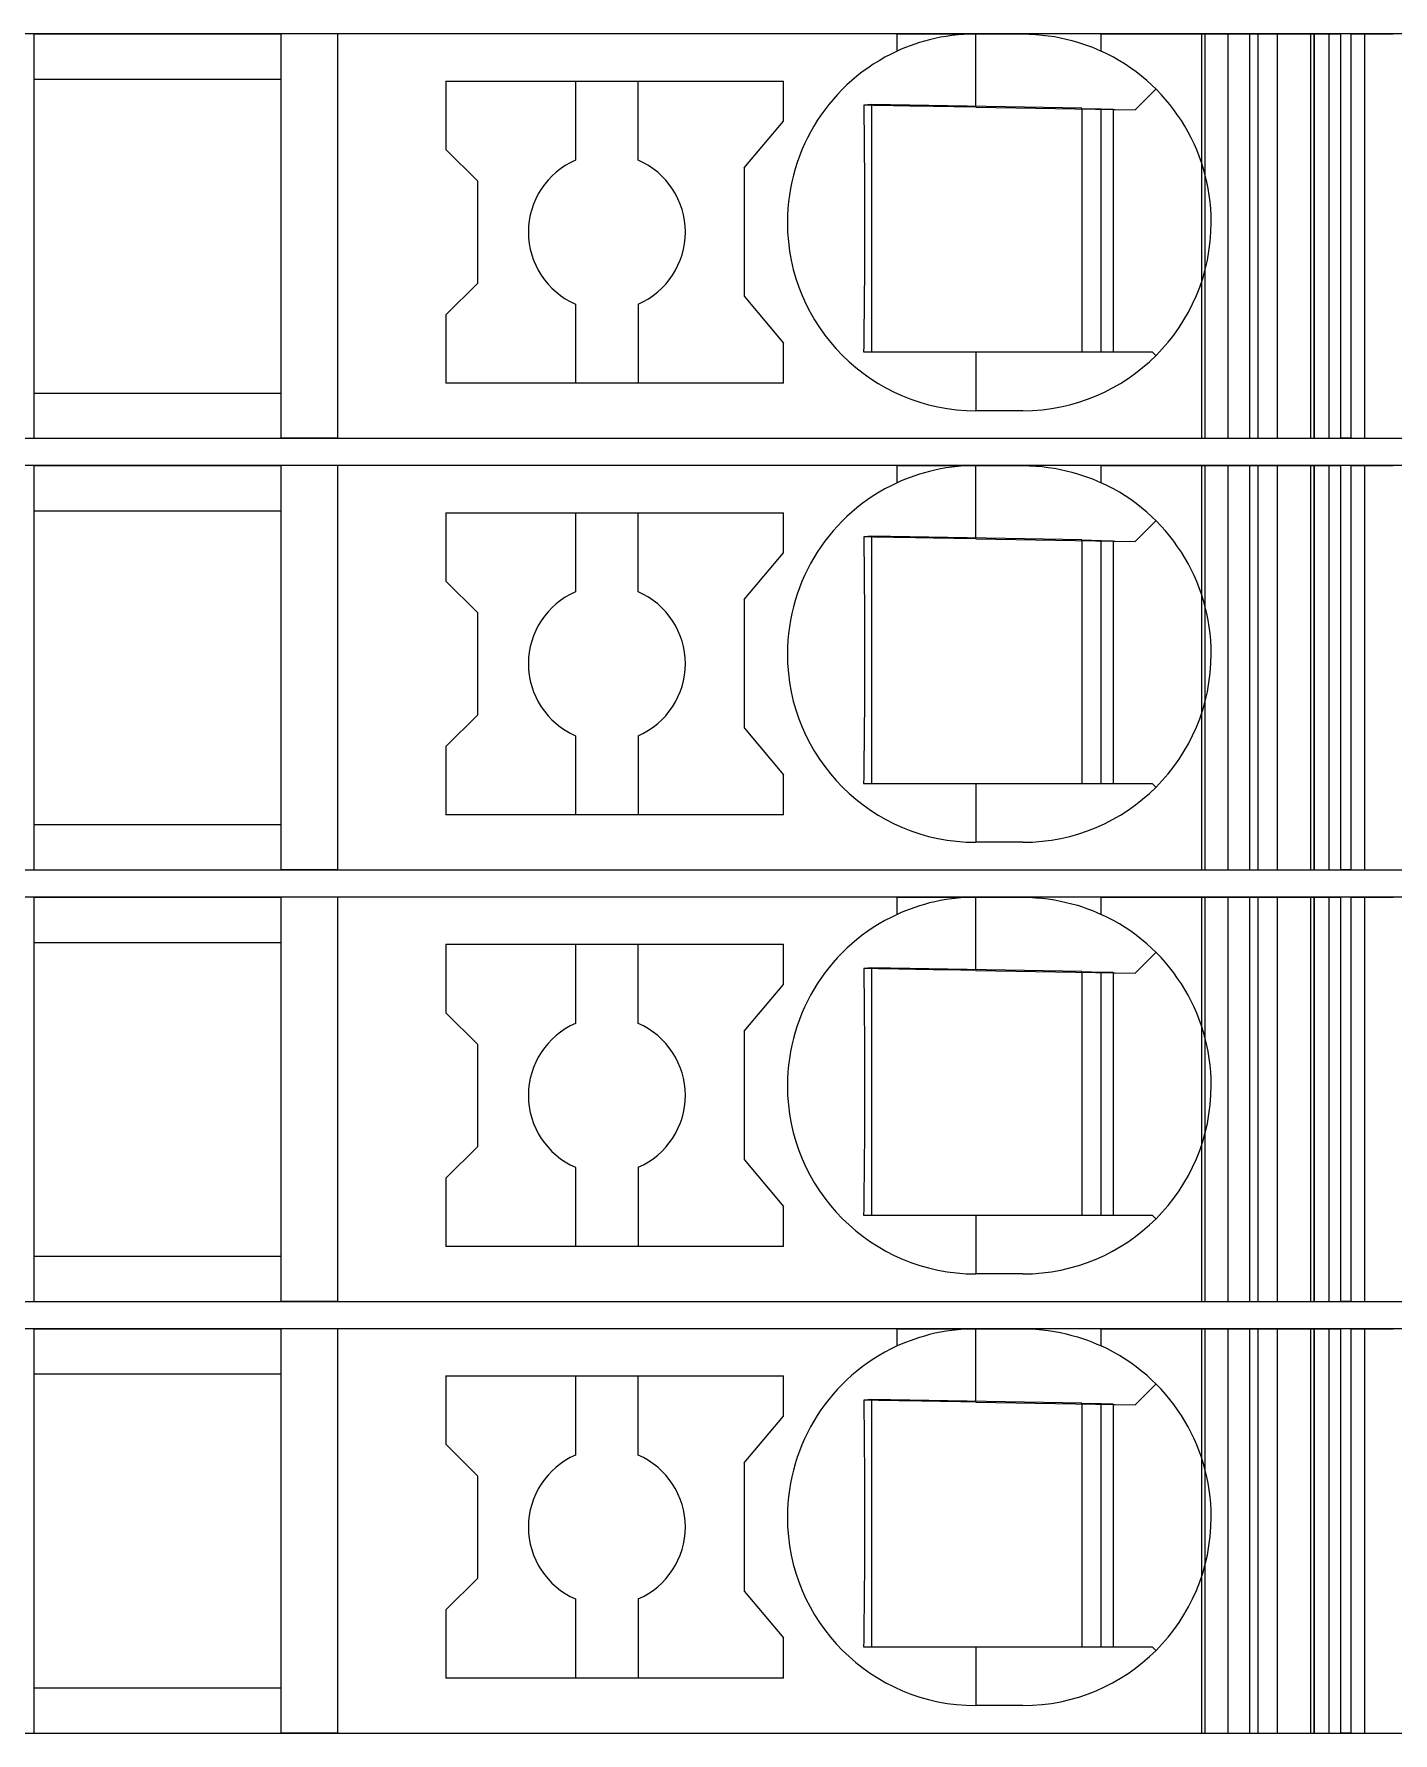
# Model space of a CAD drawing. Header units: millimetres. Extents: x 0 to 1680, y 0 to 1188.
# Drawn here: x 937.05 to 954.37, y 540.35 to 562 of the extents above; entities that cross this region are included whole.
import ezdxf
from ezdxf.enums import TextEntityAlignment as Align

# ---------------------------------------------------------------- set-up
doc = ezdxf.new("R2010")
doc.units = ezdxf.units.MM
for name, color, linetype, lineweight in [('EPLAN309', 5, 'Continuous', 5), ('EPLAN493', 5, 'Continuous', 5), ('MAIN-1', 7, 'Continuous', 5), ('MAIN-2', 7, 'Continuous', 5)]:
    doc.layers.add(name, color=color, linetype=linetype, lineweight=lineweight)
doc.styles.add('Tahoma', font='')
doc.styles.get('Tahoma').set_extended_font_data('Tahoma')

# ---------------------------------------------------------------- blocks, each defined once
blk = doc.blocks.new('EPLSYM_LibrarySPECIAL_Symbol12_Variant0_Placement8_11')
at = {"layer": 'EPLAN309', "lineweight": 13, "ltscale": 16}
blk.add_lwpolyline([(0, -5.15), (68.15, -5.15), (68.15, 0), (0, 0)], close=True, dxfattribs=at)
at = {"layer": 'EPLAN493', "color": 5, "style": 'Tahoma'}
blk.add_attdef('17_20450', text='', height=2.3478, dxfattribs=at).set_placement((0, -21.83478), align=Align.MIDDLE_RIGHT)
blk = doc.blocks.new('EPLSYM_LibrarySPECIAL_Symbol12_Variant0_Placement8_12')
at = {"layer": 'EPLAN309', "lineweight": 13, "ltscale": 16}
blk.add_lwpolyline([(0, -5.15), (68.15, -5.15), (68.15, 0), (0, 0)], close=True, dxfattribs=at)
at = {"layer": 'EPLAN493', "color": 5, "style": 'Tahoma'}
blk.add_attdef('17_20450', text='', height=2.3478, dxfattribs=at).set_placement((0, -21.83478), align=Align.MIDDLE_RIGHT)
blk = doc.blocks.new('EPLSYM_LibrarySPECIAL_Symbol12_Variant0_Placement8_13')
at = {"layer": 'EPLAN309', "lineweight": 13, "ltscale": 16}
blk.add_lwpolyline([(0, -5.15), (68.15, -5.15), (68.15, 0), (0, 0)], close=True, dxfattribs=at)
at = {"layer": 'EPLAN493', "color": 5, "style": 'Tahoma'}
blk.add_attdef('17_20450', text='', height=2.3478, dxfattribs=at).set_placement((0, -21.83478), align=Align.MIDDLE_RIGHT)
blk = doc.blocks.new('EPLSYM_LibrarySPECIAL_Symbol12_Variant0_Placement8_14')
at = {"layer": 'EPLAN309', "lineweight": 13, "ltscale": 16}
blk.add_lwpolyline([(0, -5.15), (68.15, -5.15), (68.15, 0), (0, 0)], close=True, dxfattribs=at)
at = {"layer": 'EPLAN493', "color": 5, "style": 'Tahoma'}
blk.add_attdef('17_20450', text='', height=2.3478, dxfattribs=at).set_placement((0, -21.83478), align=Align.MIDDLE_RIGHT)

msp = doc.modelspace()

# ---------------------------------------------------------------- linework, layer by layer
at = {"layer": 'MAIN-1'}
for p, q in [((937.05, 562), (940.2, 562)), ((937.05, 562), (937.05, 556.85)), ((940.919, 562), (940.2, 562)), ((940.2, 556.85), (940.2, 562)), ((948.05, 562), (940.919, 562)), ((940.919, 562), (940.919, 556.85)), ((948.05, 562), (949.05, 562)), ((948.05, 561.782), (948.05, 562)), ((948.156, 561.827), (948.102, 561.805)), ((948.213, 561.849), (948.156, 561.827)), ((948.272, 561.87), (948.213, 561.849)), ((948.333, 561.89), (948.272, 561.87)), ((948.397, 561.909), (948.333, 561.89)), ((948.463, 561.927), (948.397, 561.909)), ((948.531, 561.943), (948.463, 561.927)), ((948.601, 561.958), (948.531, 561.943)), ((948.673, 561.97), (948.601, 561.958)), ((948.746, 561.981), (948.673, 561.97)), ((948.821, 561.989), (948.746, 561.981)), ((948.897, 561.995), (948.821, 561.989)), ((948.973, 561.999), (948.897, 561.995)), ((949.05, 562), (948.973, 561.999)), ((949.05, 561.068), (949.05, 562)), ((949.05, 562), (949.65, 562)), ((949.65, 562), (949.732, 561.999)), ((950.65, 562), (949.65, 562)), ((949.732, 561.999), (949.814, 561.994)), ((949.814, 561.994), (949.896, 561.987)), ((949.896, 561.987), (949.975, 561.978)), ((949.975, 561.978), (950.053, 561.966)), ((950.053, 561.966), (950.13, 561.952)), ((950.13, 561.952), (950.204, 561.935)), ((950.204, 561.935), (950.275, 561.917)), ((950.275, 561.917), (950.345, 561.897)), ((950.345, 561.897), (950.411, 561.876)), ((950.411, 561.876), (950.475, 561.854)), ((950.475, 561.854), (950.536, 561.831)), ((950.536, 561.831), (950.594, 561.806)), ((950.65, 562), (953.704, 562)), ((950.65, 561.782), (950.65, 562)), ((953.832, 562), (953.704, 562)), ((953.704, 556.85), (953.704, 562)), ((953.832, 562), (954.367, 562)), ((953.832, 556.85), (953.832, 562)), ((948.102, 561.805), (948.05, 561.782)), ((950.594, 561.806), (950.65, 561.782)), ((937.05, 561.425), (940.2, 561.425)), ((942.3, 561.4), (942.3, 560.529)), ((942.3, 561.4), (946.6, 561.4)), ((943.95, 561.4), (943.95, 560.392)), ((944.75, 560.392), (944.75, 561.4)), ((946.6, 560.889), (946.6, 561.4)), ((951.083, 561.033), (951.347, 561.297)), ((947.624, 561.092), (947.625, 561.022)), ((947.685, 561.091), (947.624, 561.092)), ((947.625, 561.022), (947.625, 560.95)), ((947.746, 561.09), (947.685, 561.091)), ((947.721, 561.091), (947.721, 557.95)), ((947.809, 561.089), (947.746, 561.09)), ((947.873, 561.088), (947.809, 561.089)), ((947.937, 561.087), (947.873, 561.088)), ((948.003, 561.086), (947.937, 561.087)), ((948.071, 561.085), (948.003, 561.086)), ((948.14, 561.084), (948.071, 561.085)), ((948.21, 561.082), (948.14, 561.084)), ((948.283, 561.081), (948.21, 561.082)), ((948.358, 561.08), (948.283, 561.081)), ((948.435, 561.079), (948.358, 561.08)), ((948.514, 561.077), (948.435, 561.079)), ((948.597, 561.076), (948.514, 561.077)), ((948.682, 561.075), (948.597, 561.076)), ((948.771, 561.073), (948.682, 561.075)), ((948.862, 561.071), (948.771, 561.073)), ((948.955, 561.07), (948.862, 561.071)), ((949.05, 561.068), (948.955, 561.07)), ((949.05, 561.068), (951.083, 561.033)), ((950.4, 561.045), (950.4, 557.95)), ((950.65, 557.95), (950.65, 561.04)), ((950.8, 561.038), (950.8, 557.95)), ((946.1, 560.293), (946.6, 560.889)), ((947.625, 560.95), (947.626, 560.877)), ((947.626, 560.877), (947.627, 560.803)), ((947.627, 560.803), (947.628, 560.727)), ((942.7, 560.129), (942.3, 560.529)), ((947.628, 560.727), (947.628, 560.649)), ((947.628, 560.649), (947.629, 560.57)), ((947.629, 560.57), (947.63, 560.488)), ((947.63, 560.488), (947.63, 560.404)), ((947.63, 560.404), (947.631, 560.317)), ((947.631, 560.317), (947.631, 560.226)), ((942.7, 560.129), (942.7, 558.821)), ((946.1, 560.293), (946.1, 558.657)), ((947.631, 560.226), (947.632, 560.132)), ((947.632, 560.132), (947.633, 560.034)), ((947.633, 560.034), (947.633, 559.931)), ((947.633, 559.931), (947.633, 559.824)), ((947.633, 559.824), (947.633, 559.713)), ((947.633, 559.713), (947.634, 559.6)), ((947.634, 559.6), (947.633, 559.479)), ((947.633, 559.479), (947.633, 559.361)), ((947.633, 559.247), (947.632, 559.138)), ((947.633, 559.361), (947.633, 559.247)), ((947.632, 559.034), (947.631, 558.934)), ((947.632, 559.138), (947.632, 559.034)), ((942.7, 558.821), (942.3, 558.421)), ((947.631, 558.839), (947.63, 558.748)), ((947.631, 558.934), (947.631, 558.839)), ((946.1, 558.657), (946.6, 558.061)), ((947.629, 558.659), (947.628, 558.573)), ((947.628, 558.573), (947.628, 558.49)), ((947.63, 558.748), (947.629, 558.659)), ((942.3, 558.421), (942.3, 557.55)), ((943.95, 558.558), (943.95, 557.55)), ((944.75, 558.558), (944.75, 557.55)), ((947.627, 558.408), (947.626, 558.329)), ((947.628, 558.49), (947.627, 558.408)), ((947.625, 558.25), (947.624, 558.174)), ((947.624, 558.174), (947.624, 558.098)), ((947.626, 558.329), (947.625, 558.25)), ((946.6, 557.55), (946.6, 558.061)), ((947.623, 558.024), (947.622, 557.95)), ((947.622, 557.95), (947.683, 557.95)), ((947.624, 558.098), (947.623, 558.024)), ((947.683, 557.95), (947.746, 557.95)), ((947.746, 557.95), (947.809, 557.95)), ((947.809, 557.95), (947.873, 557.95)), ((947.873, 557.95), (947.939, 557.95)), ((947.939, 557.95), (948.005, 557.95)), ((948.005, 557.95), (948.074, 557.95)), ((948.074, 557.95), (948.144, 557.95)), ((948.144, 557.95), (948.215, 557.95)), ((948.215, 557.95), (948.289, 557.95)), ((948.289, 557.95), (948.364, 557.95)), ((948.364, 557.95), (948.442, 557.95)), ((948.442, 557.95), (948.522, 557.95)), ((948.522, 557.95), (948.605, 557.95)), ((948.605, 557.95), (948.69, 557.95)), ((948.69, 557.95), (948.778, 557.95)), ((948.778, 557.95), (948.867, 557.95)), ((948.867, 557.95), (948.958, 557.95)), ((948.958, 557.95), (949.05, 557.95)), ((949.05, 557.95), (951.3, 557.95)), ((949.05, 557.95), (949.05, 557.2)), ((951.347, 557.903), (951.3, 557.95)), ((946.6, 557.55), (942.3, 557.55)), ((937.05, 557.425), (940.2, 557.425)), ((949.65, 557.2), (949.05, 557.2)), ((937.05, 556.85), (940.2, 556.85)), ((940.919, 556.85), (940.2, 556.85)), ((940.919, 556.85), (953.704, 556.85)), ((952.544, 556.85), (952.544, 556.85)), ((952.65, 556.85), (952.65, 556.85)), ((953.832, 556.85), (953.704, 556.85)), ((953.832, 556.85), (954.367, 556.85)), ((937.05, 556.5), (940.2, 556.5)), ((937.05, 556.5), (937.05, 551.35)), ((940.919, 556.5), (940.2, 556.5)), ((940.2, 551.35), (940.2, 556.5)), ((948.05, 556.5), (940.919, 556.5)), ((940.919, 556.5), (940.919, 551.35)), ((948.05, 556.5), (949.05, 556.5)), ((948.05, 556.282), (948.05, 556.5)), ((948.397, 556.409), (948.333, 556.39)), ((948.463, 556.427), (948.397, 556.409)), ((948.531, 556.443), (948.463, 556.427)), ((948.601, 556.458), (948.531, 556.443)), ((948.673, 556.47), (948.601, 556.458)), ((948.746, 556.481), (948.673, 556.47)), ((948.821, 556.489), (948.746, 556.481)), ((948.897, 556.495), (948.821, 556.489)), ((948.973, 556.499), (948.897, 556.495)), ((949.05, 556.5), (948.973, 556.499)), ((949.05, 555.568), (949.05, 556.5)), ((949.05, 556.5), (949.65, 556.5)), ((949.65, 556.5), (949.732, 556.499)), ((950.65, 556.5), (949.65, 556.5)), ((949.732, 556.499), (949.814, 556.494)), ((949.814, 556.494), (949.896, 556.487)), ((949.896, 556.487), (949.975, 556.478)), ((949.975, 556.478), (950.053, 556.466)), ((950.053, 556.466), (950.13, 556.452)), ((950.13, 556.452), (950.204, 556.435)), ((950.204, 556.435), (950.275, 556.417)), ((950.275, 556.417), (950.345, 556.397)), ((950.65, 556.5), (953.704, 556.5)), ((950.65, 556.282), (950.65, 556.5)), ((953.832, 556.5), (953.704, 556.5)), ((953.704, 551.35), (953.704, 556.5)), ((953.832, 556.5), (954.367, 556.5)), ((953.832, 551.35), (953.832, 556.5)), ((948.102, 556.305), (948.05, 556.282)), ((948.156, 556.327), (948.102, 556.305)), ((948.213, 556.349), (948.156, 556.327)), ((948.272, 556.37), (948.213, 556.349)), ((948.333, 556.39), (948.272, 556.37)), ((950.345, 556.397), (950.411, 556.376)), ((950.411, 556.376), (950.475, 556.354)), ((950.475, 556.354), (950.536, 556.331)), ((950.536, 556.331), (950.594, 556.306)), ((950.594, 556.306), (950.65, 556.282)), ((937.05, 555.925), (940.2, 555.925)), ((942.3, 555.9), (942.3, 555.029)), ((942.3, 555.9), (946.6, 555.9)), ((943.95, 555.9), (943.95, 554.892)), ((944.75, 554.892), (944.75, 555.9)), ((946.6, 555.389), (946.6, 555.9)), ((951.083, 555.533), (951.347, 555.797)), ((947.624, 555.592), (947.625, 555.522)), ((947.685, 555.591), (947.624, 555.592)), ((947.746, 555.59), (947.685, 555.591)), ((947.721, 555.591), (947.721, 552.45)), ((947.809, 555.589), (947.746, 555.59)), ((947.873, 555.588), (947.809, 555.589)), ((947.937, 555.587), (947.873, 555.588)), ((948.003, 555.586), (947.937, 555.587)), ((948.071, 555.585), (948.003, 555.586)), ((948.14, 555.584), (948.071, 555.585)), ((948.21, 555.582), (948.14, 555.584)), ((948.283, 555.581), (948.21, 555.582)), ((948.358, 555.58), (948.283, 555.581)), ((948.435, 555.579), (948.358, 555.58)), ((948.514, 555.577), (948.435, 555.579)), ((948.597, 555.576), (948.514, 555.577)), ((948.682, 555.575), (948.597, 555.576)), ((948.771, 555.573), (948.682, 555.575)), ((948.862, 555.571), (948.771, 555.573)), ((948.955, 555.57), (948.862, 555.571)), ((949.05, 555.568), (948.955, 555.57)), ((949.05, 555.568), (951.083, 555.533)), ((950.4, 555.545), (950.4, 552.45)), ((950.65, 552.45), (950.65, 555.54)), ((946.1, 554.793), (946.6, 555.389)), ((947.625, 555.522), (947.625, 555.45)), ((947.625, 555.45), (947.626, 555.377)), ((947.626, 555.377), (947.627, 555.303)), ((950.8, 555.538), (950.8, 552.45)), ((947.627, 555.303), (947.628, 555.227)), ((947.628, 555.227), (947.628, 555.149)), ((947.628, 555.149), (947.629, 555.07)), ((942.7, 554.629), (942.3, 555.029)), ((947.629, 555.07), (947.63, 554.988)), ((947.63, 554.988), (947.63, 554.904)), ((947.63, 554.904), (947.631, 554.817)), ((946.1, 554.793), (946.1, 553.157)), ((947.631, 554.817), (947.631, 554.726)), ((947.631, 554.726), (947.632, 554.632)), ((942.7, 554.629), (942.7, 553.321)), ((947.632, 554.632), (947.633, 554.534)), ((947.633, 554.534), (947.633, 554.431)), ((947.633, 554.431), (947.633, 554.324)), ((947.633, 554.324), (947.633, 554.213)), ((947.633, 554.213), (947.634, 554.1)), ((947.634, 554.1), (947.633, 553.979)), ((947.633, 553.979), (947.633, 553.861)), ((947.633, 553.861), (947.633, 553.747)), ((947.633, 553.747), (947.632, 553.638)), ((947.632, 553.638), (947.632, 553.534)), ((947.632, 553.534), (947.631, 553.434)), ((947.631, 553.434), (947.631, 553.339)), ((942.7, 553.321), (942.3, 552.921)), ((947.629, 553.159), (947.628, 553.073)), ((947.63, 553.248), (947.629, 553.159)), ((947.631, 553.339), (947.63, 553.248)), ((943.95, 553.058), (943.95, 552.05)), ((944.75, 553.058), (944.75, 552.05)), ((946.1, 553.157), (946.6, 552.561)), ((947.628, 552.99), (947.627, 552.908)), ((947.628, 553.073), (947.628, 552.99)), ((942.3, 552.921), (942.3, 552.05)), ((947.625, 552.75), (947.624, 552.674)), ((947.626, 552.829), (947.625, 552.75)), ((947.627, 552.908), (947.626, 552.829)), ((946.6, 552.05), (946.6, 552.561)), ((947.623, 552.524), (947.622, 552.45)), ((947.624, 552.598), (947.623, 552.524)), ((947.624, 552.674), (947.624, 552.598)), ((947.622, 552.45), (947.683, 552.45)), ((947.683, 552.45), (947.746, 552.45)), ((947.746, 552.45), (947.809, 552.45)), ((947.809, 552.45), (947.873, 552.45)), ((947.873, 552.45), (947.939, 552.45)), ((947.939, 552.45), (948.005, 552.45)), ((948.005, 552.45), (948.074, 552.45)), ((948.074, 552.45), (948.144, 552.45)), ((948.144, 552.45), (948.215, 552.45)), ((948.215, 552.45), (948.289, 552.45)), ((948.289, 552.45), (948.364, 552.45)), ((948.364, 552.45), (948.442, 552.45)), ((948.442, 552.45), (948.522, 552.45)), ((948.522, 552.45), (948.605, 552.45)), ((948.605, 552.45), (948.69, 552.45)), ((948.69, 552.45), (948.778, 552.45)), ((948.778, 552.45), (948.867, 552.45)), ((948.867, 552.45), (948.958, 552.45)), ((948.958, 552.45), (949.05, 552.45)), ((949.05, 552.45), (951.3, 552.45)), ((949.05, 552.45), (949.05, 551.7)), ((951.347, 552.403), (951.3, 552.45)), ((937.05, 551.925), (940.2, 551.925)), ((946.6, 552.05), (942.3, 552.05)), ((949.65, 551.7), (949.05, 551.7)), ((937.05, 551.35), (940.2, 551.35)), ((940.919, 551.35), (940.2, 551.35)), ((940.919, 551.35), (953.704, 551.35)), ((952.544, 551.35), (952.544, 551.35)), ((952.65, 551.35), (952.65, 551.35)), ((953.832, 551.35), (953.704, 551.35)), ((953.832, 551.35), (954.367, 551.35)), ((937.05, 551), (940.2, 551)), ((937.05, 551), (937.05, 545.85)), ((940.919, 551), (940.2, 551)), ((940.2, 545.85), (940.2, 551)), ((948.05, 551), (940.919, 551)), ((940.919, 551), (940.919, 545.85)), ((948.05, 551), (949.05, 551)), ((948.05, 550.782), (948.05, 551)), ((948.897, 550.995), (948.821, 550.989)), ((948.973, 550.999), (948.897, 550.995)), ((949.05, 551), (948.973, 550.999)), ((949.05, 550.068), (949.05, 551)), ((949.05, 551), (949.65, 551)), ((949.65, 551), (949.732, 550.999)), ((950.65, 551), (949.65, 551)), ((949.732, 550.999), (949.814, 550.994)), ((949.814, 550.994), (949.896, 550.987)), ((950.65, 551), (953.704, 551)), ((950.65, 550.782), (950.65, 551)), ((953.832, 551), (953.704, 551)), ((953.704, 545.85), (953.704, 551)), ((953.832, 551), (954.367, 551)), ((953.832, 545.85), (953.832, 551)), ((948.102, 550.805), (948.05, 550.782)), ((948.156, 550.827), (948.102, 550.805)), ((948.213, 550.849), (948.156, 550.827)), ((948.272, 550.87), (948.213, 550.849)), ((948.333, 550.89), (948.272, 550.87)), ((948.397, 550.909), (948.333, 550.89)), ((948.463, 550.927), (948.397, 550.909)), ((948.531, 550.943), (948.463, 550.927)), ((948.601, 550.958), (948.531, 550.943)), ((948.673, 550.97), (948.601, 550.958)), ((948.746, 550.981), (948.673, 550.97)), ((948.821, 550.989), (948.746, 550.981)), ((949.896, 550.987), (949.975, 550.978)), ((949.975, 550.978), (950.053, 550.966)), ((950.053, 550.966), (950.13, 550.952)), ((950.13, 550.952), (950.204, 550.935)), ((950.204, 550.935), (950.275, 550.917)), ((950.275, 550.917), (950.345, 550.897)), ((950.345, 550.897), (950.411, 550.876)), ((950.411, 550.876), (950.475, 550.854)), ((950.475, 550.854), (950.536, 550.831)), ((950.536, 550.831), (950.594, 550.806)), ((950.594, 550.806), (950.65, 550.782)), ((937.05, 550.425), (940.2, 550.425)), ((942.3, 550.4), (942.3, 549.529)), ((942.3, 550.4), (946.6, 550.4)), ((943.95, 550.4), (943.95, 549.392)), ((944.75, 549.392), (944.75, 550.4)), ((946.6, 549.889), (946.6, 550.4)), ((951.083, 550.033), (951.347, 550.297)), ((947.624, 550.092), (947.625, 550.022)), ((947.685, 550.091), (947.624, 550.092)), ((947.625, 550.022), (947.625, 549.95)), ((947.625, 549.95), (947.626, 549.877)), ((947.746, 550.09), (947.685, 550.091)), ((947.721, 550.091), (947.721, 546.95)), ((947.809, 550.089), (947.746, 550.09)), ((947.873, 550.088), (947.809, 550.089)), ((947.937, 550.087), (947.873, 550.088)), ((948.003, 550.086), (947.937, 550.087)), ((948.071, 550.085), (948.003, 550.086)), ((948.14, 550.084), (948.071, 550.085)), ((948.21, 550.082), (948.14, 550.084)), ((948.283, 550.081), (948.21, 550.082)), ((948.358, 550.08), (948.283, 550.081)), ((948.435, 550.079), (948.358, 550.08)), ((948.514, 550.077), (948.435, 550.079)), ((948.597, 550.076), (948.514, 550.077)), ((948.682, 550.075), (948.597, 550.076)), ((948.771, 550.073), (948.682, 550.075)), ((948.862, 550.071), (948.771, 550.073)), ((948.955, 550.07), (948.862, 550.071)), ((949.05, 550.068), (948.955, 550.07)), ((949.05, 550.068), (951.083, 550.033)), ((950.4, 550.045), (950.4, 546.95)), ((950.65, 546.95), (950.65, 550.04)), ((950.8, 550.038), (950.8, 546.95)), ((946.1, 549.293), (946.6, 549.889)), ((947.626, 549.877), (947.627, 549.803)), ((947.627, 549.803), (947.628, 549.727)), ((947.628, 549.727), (947.628, 549.649)), ((942.7, 549.129), (942.3, 549.529)), ((947.628, 549.649), (947.629, 549.57)), ((947.629, 549.57), (947.63, 549.488)), ((947.63, 549.488), (947.63, 549.404)), ((946.1, 549.293), (946.1, 547.657)), ((947.63, 549.404), (947.631, 549.317)), ((947.631, 549.317), (947.631, 549.226)), ((942.7, 549.129), (942.7, 547.821)), ((947.631, 549.226), (947.632, 549.132)), ((947.632, 549.132), (947.633, 549.034)), ((947.633, 549.034), (947.633, 548.931)), ((947.633, 548.931), (947.633, 548.824)), ((947.633, 548.824), (947.633, 548.713)), ((947.633, 548.713), (947.634, 548.6)), ((947.634, 548.6), (947.633, 548.479)), ((947.633, 548.479), (947.633, 548.361)), ((947.633, 548.247), (947.632, 548.138)), ((947.633, 548.361), (947.633, 548.247)), ((947.632, 548.034), (947.631, 547.934)), ((947.632, 548.138), (947.632, 548.034)), ((942.7, 547.821), (942.3, 547.421)), ((947.63, 547.748), (947.629, 547.659)), ((947.631, 547.839), (947.63, 547.748)), ((947.631, 547.934), (947.631, 547.839)), ((943.95, 547.558), (943.95, 546.55)), ((944.75, 547.558), (944.75, 546.55)), ((946.1, 547.657), (946.6, 547.061)), ((947.629, 547.659), (947.628, 547.573)), ((947.628, 547.573), (947.628, 547.49)), ((942.3, 547.421), (942.3, 546.55)), ((947.626, 547.329), (947.625, 547.25)), ((947.627, 547.408), (947.626, 547.329)), ((947.628, 547.49), (947.627, 547.408)), ((947.624, 547.098), (947.623, 547.024)), ((947.625, 547.25), (947.624, 547.174)), ((947.624, 547.174), (947.624, 547.098)), ((946.6, 546.55), (946.6, 547.061)), ((947.623, 547.024), (947.622, 546.95)), ((947.622, 546.95), (947.683, 546.95)), ((947.683, 546.95), (947.746, 546.95)), ((947.746, 546.95), (947.809, 546.95)), ((947.809, 546.95), (947.873, 546.95)), ((947.873, 546.95), (947.939, 546.95)), ((947.939, 546.95), (948.005, 546.95)), ((948.005, 546.95), (948.074, 546.95)), ((948.074, 546.95), (948.144, 546.95)), ((948.144, 546.95), (948.215, 546.95)), ((948.215, 546.95), (948.289, 546.95)), ((948.289, 546.95), (948.364, 546.95)), ((948.364, 546.95), (948.442, 546.95)), ((948.442, 546.95), (948.522, 546.95)), ((948.522, 546.95), (948.605, 546.95)), ((948.605, 546.95), (948.69, 546.95)), ((948.69, 546.95), (948.778, 546.95)), ((948.778, 546.95), (948.867, 546.95)), ((948.867, 546.95), (948.958, 546.95)), ((948.958, 546.95), (949.05, 546.95)), ((949.05, 546.95), (951.3, 546.95)), ((949.05, 546.95), (949.05, 546.2)), ((951.347, 546.903), (951.3, 546.95)), ((946.6, 546.55), (942.3, 546.55)), ((937.05, 546.425), (940.2, 546.425)), ((949.65, 546.2), (949.05, 546.2)), ((937.05, 545.85), (940.2, 545.85)), ((940.919, 545.85), (940.2, 545.85)), ((940.919, 545.85), (953.704, 545.85)), ((952.544, 545.85), (952.544, 545.85)), ((952.65, 545.85), (952.65, 545.85)), ((953.832, 545.85), (953.704, 545.85)), ((953.832, 545.85), (954.367, 545.85)), ((937.05, 545.5), (940.2, 545.5)), ((937.05, 545.5), (937.05, 540.35)), ((940.919, 545.5), (940.2, 545.5)), ((940.2, 540.35), (940.2, 545.5)), ((948.05, 545.5), (940.919, 545.5)), ((940.919, 545.5), (940.919, 540.35)), ((948.05, 545.5), (949.05, 545.5)), ((948.05, 545.282), (948.05, 545.5)), ((948.272, 545.37), (948.213, 545.349)), ((948.333, 545.39), (948.272, 545.37)), ((948.397, 545.409), (948.333, 545.39)), ((948.463, 545.427), (948.397, 545.409)), ((948.531, 545.443), (948.463, 545.427)), ((948.601, 545.458), (948.531, 545.443)), ((948.673, 545.47), (948.601, 545.458)), ((948.746, 545.481), (948.673, 545.47)), ((948.821, 545.489), (948.746, 545.481)), ((948.897, 545.495), (948.821, 545.489)), ((948.973, 545.499), (948.897, 545.495)), ((949.05, 545.5), (948.973, 545.499)), ((949.05, 544.568), (949.05, 545.5)), ((949.05, 545.5), (949.65, 545.5)), ((949.65, 545.5), (949.732, 545.499)), ((950.65, 545.5), (949.65, 545.5)), ((949.732, 545.499), (949.814, 545.494)), ((949.814, 545.494), (949.896, 545.487)), ((949.896, 545.487), (949.975, 545.478)), ((949.975, 545.478), (950.053, 545.466)), ((950.053, 545.466), (950.13, 545.452)), ((950.13, 545.452), (950.204, 545.435)), ((950.204, 545.435), (950.275, 545.417)), ((950.275, 545.417), (950.345, 545.397)), ((950.345, 545.397), (950.411, 545.376)), ((950.411, 545.376), (950.475, 545.354)), ((950.65, 545.5), (953.704, 545.5)), ((950.65, 545.282), (950.65, 545.5)), ((953.832, 545.5), (953.704, 545.5)), ((953.704, 540.35), (953.704, 545.5)), ((953.832, 545.5), (954.367, 545.5)), ((953.832, 540.35), (953.832, 545.5)), ((948.102, 545.305), (948.05, 545.282)), ((948.156, 545.327), (948.102, 545.305)), ((948.213, 545.349), (948.156, 545.327)), ((950.475, 545.354), (950.536, 545.331)), ((950.536, 545.331), (950.594, 545.306)), ((950.594, 545.306), (950.65, 545.282)), ((937.05, 544.925), (940.2, 544.925)), ((942.3, 544.9), (942.3, 544.029)), ((942.3, 544.9), (946.6, 544.9)), ((943.95, 544.9), (943.95, 543.892)), ((944.75, 543.892), (944.75, 544.9)), ((946.6, 544.389), (946.6, 544.9)), ((951.083, 544.533), (951.347, 544.797)), ((947.624, 544.592), (947.625, 544.522)), ((947.685, 544.591), (947.624, 544.592)), ((947.625, 544.522), (947.625, 544.45)), ((947.746, 544.59), (947.685, 544.591)), ((947.721, 544.591), (947.721, 541.45)), ((947.809, 544.589), (947.746, 544.59)), ((947.873, 544.588), (947.809, 544.589)), ((947.937, 544.587), (947.873, 544.588)), ((948.003, 544.586), (947.937, 544.587)), ((948.071, 544.585), (948.003, 544.586)), ((948.14, 544.584), (948.071, 544.585)), ((948.21, 544.582), (948.14, 544.584)), ((948.283, 544.581), (948.21, 544.582)), ((948.358, 544.58), (948.283, 544.581)), ((948.435, 544.579), (948.358, 544.58)), ((948.514, 544.577), (948.435, 544.579)), ((948.597, 544.576), (948.514, 544.577)), ((948.682, 544.575), (948.597, 544.576)), ((948.771, 544.573), (948.682, 544.575)), ((948.862, 544.571), (948.771, 544.573)), ((948.955, 544.57), (948.862, 544.571)), ((949.05, 544.568), (948.955, 544.57)), ((949.05, 544.568), (951.083, 544.533)), ((950.4, 544.545), (950.4, 541.45)), ((950.65, 541.45), (950.65, 544.54)), ((950.8, 544.538), (950.8, 541.45)), ((946.1, 543.793), (946.6, 544.389)), ((947.625, 544.45), (947.626, 544.377)), ((947.626, 544.377), (947.627, 544.303)), ((947.627, 544.303), (947.628, 544.227)), ((947.628, 544.227), (947.628, 544.149)), ((947.628, 544.149), (947.629, 544.07)), ((947.629, 544.07), (947.63, 543.988)), ((942.7, 543.629), (942.3, 544.029)), ((947.63, 543.988), (947.63, 543.904)), ((947.63, 543.904), (947.631, 543.817)), ((946.1, 543.793), (946.1, 542.157)), ((947.631, 543.817), (947.631, 543.726)), ((947.631, 543.726), (947.632, 543.632)), ((947.632, 543.632), (947.633, 543.534)), ((942.7, 543.629), (942.7, 542.321)), ((947.633, 543.534), (947.633, 543.431)), ((947.633, 543.431), (947.633, 543.324)), ((947.633, 543.324), (947.633, 543.213)), ((947.633, 543.213), (947.634, 543.1)), ((947.634, 543.1), (947.633, 542.979)), ((947.633, 542.979), (947.633, 542.861)), ((947.633, 542.861), (947.633, 542.747)), ((947.633, 542.747), (947.632, 542.638)), ((947.632, 542.638), (947.632, 542.534)), ((947.631, 542.339), (947.63, 542.248)), ((947.632, 542.534), (947.631, 542.434)), ((947.631, 542.434), (947.631, 542.339)), ((942.7, 542.321), (942.3, 541.921)), ((946.1, 542.157), (946.6, 541.561)), ((947.629, 542.159), (947.628, 542.073)), ((947.63, 542.248), (947.629, 542.159)), ((942.3, 541.921), (942.3, 541.05)), ((943.95, 542.058), (943.95, 541.05)), ((944.75, 542.058), (944.75, 541.05)), ((947.627, 541.908), (947.626, 541.829)), ((947.628, 541.99), (947.627, 541.908)), ((947.628, 542.073), (947.628, 541.99)), ((947.625, 541.75), (947.624, 541.674)), ((947.626, 541.829), (947.625, 541.75)), ((946.6, 541.05), (946.6, 541.561)), ((947.623, 541.524), (947.622, 541.45)), ((947.624, 541.598), (947.623, 541.524)), ((947.624, 541.674), (947.624, 541.598)), ((947.622, 541.45), (947.683, 541.45)), ((947.683, 541.45), (947.746, 541.45)), ((947.746, 541.45), (947.809, 541.45)), ((947.809, 541.45), (947.873, 541.45)), ((947.873, 541.45), (947.939, 541.45)), ((947.939, 541.45), (948.005, 541.45)), ((948.005, 541.45), (948.074, 541.45)), ((948.074, 541.45), (948.144, 541.45)), ((948.144, 541.45), (948.215, 541.45)), ((948.215, 541.45), (948.289, 541.45)), ((948.289, 541.45), (948.364, 541.45)), ((948.364, 541.45), (948.442, 541.45)), ((948.442, 541.45), (948.522, 541.45)), ((948.522, 541.45), (948.605, 541.45)), ((948.605, 541.45), (948.69, 541.45)), ((948.69, 541.45), (948.778, 541.45)), ((948.778, 541.45), (948.867, 541.45)), ((948.867, 541.45), (948.958, 541.45)), ((948.958, 541.45), (949.05, 541.45)), ((949.05, 541.45), (951.3, 541.45)), ((949.05, 541.45), (949.05, 540.7)), ((951.347, 541.403), (951.3, 541.45)), ((946.6, 541.05), (942.3, 541.05)), ((937.05, 540.925), (940.2, 540.925)), ((949.65, 540.7), (949.05, 540.7)), ((937.05, 540.35), (940.2, 540.35)), ((940.919, 540.35), (940.2, 540.35)), ((940.919, 540.35), (953.704, 540.35)), ((952.544, 540.35), (952.544, 540.35)), ((952.65, 540.35), (952.65, 540.35)), ((953.832, 540.35), (953.704, 540.35)), ((953.832, 540.35), (954.367, 540.35))]:
    msp.add_line(p, q, dxfattribs=at)
for centre, radius, start, end in [((949.05, 559.6), 2.4, 114.6244, 180), ((949.65, 559.6), 2.4, 0, 65.3756), ((944.35, 559.475), 1, 113.5782, 180), ((944.35, 559.475), 1, 0, 66.4218), ((944.35, 559.475), 1, 180, 246.4218), ((944.35, 559.475), 1, 293.5782, 0), ((949.05, 559.6), 2.4, 180, 270), ((949.65, 559.6), 2.4, 270, 0), ((949.05, 554.1), 2.4, 114.6244, 180), ((949.65, 554.1), 2.4, 0, 65.3756), ((944.35, 553.975), 1, 113.5782, 180), ((944.35, 553.975), 1, 0, 66.4218), ((949.05, 554.1), 2.4, 180, 270), ((949.65, 554.1), 2.4, 270, 0), ((944.35, 553.975), 1, 180, 246.4218), ((944.35, 553.975), 1, 293.5782, 0), ((949.05, 548.6), 2.4, 114.6244, 180), ((949.65, 548.6), 2.4, 0, 65.3756), ((944.35, 548.475), 1, 113.5782, 180), ((944.35, 548.475), 1, 0, 66.4218), ((944.35, 548.475), 1, 180, 246.4218), ((944.35, 548.475), 1, 293.5782, 0), ((949.05, 548.6), 2.4, 180, 270), ((949.65, 548.6), 2.4, 270, 0), ((949.05, 543.1), 2.4, 114.6244, 180), ((949.65, 543.1), 2.4, 0, 65.3756), ((944.35, 542.975), 1, 113.5782, 180), ((944.35, 542.975), 1, 0, 66.4218), ((949.05, 543.1), 2.4, 180, 270), ((949.65, 543.1), 2.4, 270, 0), ((944.35, 542.975), 1, 180, 246.4218), ((944.35, 542.975), 1, 293.5782, 0)]:
    msp.add_arc(centre, radius, start, end, dxfattribs=at)
at = {"layer": 'MAIN-2'}
for p, q in [((951.931, 556.85), (951.931, 562)), ((951.971, 562), (951.971, 556.85)), ((952.262, 562), (952.262, 556.85)), ((952.544, 556.85), (952.544, 562)), ((952.65, 556.85), (952.65, 562)), ((952.891, 562), (952.891, 556.85)), ((953.316, 562), (953.316, 556.85)), ((953.361, 562), (953.361, 556.85)), ((953.363, 556.85), (953.363, 562)), ((953.55, 562), (953.55, 556.85)), ((954.008, 556.85), (954.008, 562)), ((947.721, 561.1), (947.624, 561.092)), ((947.721, 561.1), (947.721, 561.091)), ((950.4, 561.053), (947.721, 561.1)), ((950.4, 561.048), (950.4, 561.053)), ((950.65, 561.043), (950.4, 561.048)), ((950.4, 561.048), (950.4, 561.045)), ((950.65, 561.043), (950.65, 561.042)), ((950.8, 561.039), (950.65, 561.042)), ((950.65, 561.04), (950.65, 561.042)), ((950.8, 561.038), (950.8, 561.039)), ((950.8, 561.038), (951.083, 561.033)), ((950.8, 561.038), (950.8, 561.038)), ((950.4, 557.95), (950.4, 557.95)), ((950.65, 557.95), (950.65, 557.95)), ((951.347, 557.903), (951.347, 557.903)), ((951.931, 551.35), (951.931, 556.5)), ((951.971, 556.5), (951.971, 551.35)), ((952.262, 556.5), (952.262, 551.35)), ((952.544, 551.35), (952.544, 556.5)), ((952.65, 551.35), (952.65, 556.5)), ((952.891, 556.5), (952.891, 551.35)), ((953.316, 556.5), (953.316, 551.35)), ((953.361, 556.5), (953.361, 551.35)), ((953.363, 551.35), (953.363, 556.5)), ((953.55, 556.5), (953.55, 551.35)), ((954.008, 551.35), (954.008, 556.5)), ((947.721, 555.6), (947.624, 555.592)), ((947.721, 555.6), (947.721, 555.591)), ((950.4, 555.553), (947.721, 555.6)), ((950.4, 555.548), (950.4, 555.553)), ((950.65, 555.543), (950.4, 555.548)), ((950.4, 555.548), (950.4, 555.545)), ((950.65, 555.543), (950.65, 555.542)), ((950.8, 555.539), (950.65, 555.542)), ((950.65, 555.54), (950.65, 555.542)), ((950.8, 555.538), (950.8, 555.539)), ((950.8, 555.538), (951.083, 555.533)), ((950.8, 555.538), (950.8, 555.538)), ((950.4, 552.45), (950.4, 552.45)), ((950.65, 552.45), (950.65, 552.45)), ((951.347, 552.403), (951.347, 552.403)), ((951.931, 545.85), (951.931, 551)), ((951.971, 551), (951.971, 545.85)), ((952.262, 551), (952.262, 545.85)), ((952.544, 545.85), (952.544, 551)), ((952.65, 545.85), (952.65, 551)), ((952.891, 551), (952.891, 545.85)), ((953.316, 551), (953.316, 545.85)), ((953.361, 551), (953.361, 545.85)), ((953.363, 545.85), (953.363, 551)), ((953.55, 551), (953.55, 545.85)), ((954.008, 545.85), (954.008, 551)), ((947.721, 550.1), (947.624, 550.092)), ((947.721, 550.1), (947.721, 550.091)), ((950.4, 550.053), (947.721, 550.1)), ((950.4, 550.048), (950.4, 550.053)), ((950.65, 550.043), (950.4, 550.048)), ((950.4, 550.048), (950.4, 550.045)), ((950.65, 550.043), (950.65, 550.042)), ((950.8, 550.039), (950.65, 550.042)), ((950.65, 550.04), (950.65, 550.042)), ((950.8, 550.038), (950.8, 550.039)), ((950.8, 550.038), (951.083, 550.033)), ((950.8, 550.038), (950.8, 550.038)), ((950.4, 546.95), (950.4, 546.95)), ((950.65, 546.95), (950.65, 546.95)), ((951.347, 546.903), (951.347, 546.903)), ((951.931, 540.35), (951.931, 545.5)), ((951.971, 545.5), (951.971, 540.35)), ((952.262, 545.5), (952.262, 540.35)), ((952.544, 540.35), (952.544, 545.5)), ((952.65, 540.35), (952.65, 545.5)), ((952.891, 545.5), (952.891, 540.35)), ((953.316, 545.5), (953.316, 540.35)), ((953.361, 545.5), (953.361, 540.35)), ((953.363, 540.35), (953.363, 545.5)), ((953.55, 545.5), (953.55, 540.35)), ((954.008, 540.35), (954.008, 545.5)), ((947.721, 544.6), (947.624, 544.592)), ((947.721, 544.6), (947.721, 544.591)), ((950.4, 544.553), (947.721, 544.6)), ((950.4, 544.548), (950.4, 544.553)), ((950.65, 544.543), (950.4, 544.548)), ((950.4, 544.548), (950.4, 544.545)), ((950.65, 544.543), (950.65, 544.542)), ((950.8, 544.539), (950.65, 544.542)), ((950.65, 544.54), (950.65, 544.542)), ((950.8, 544.538), (950.8, 544.539)), ((950.8, 544.538), (951.083, 544.533)), ((950.8, 544.538), (950.8, 544.538)), ((950.4, 541.45), (950.4, 541.45)), ((950.65, 541.45), (950.65, 541.45)), ((951.347, 541.403), (951.347, 541.403))]:
    msp.add_line(p, q, dxfattribs=at)

# ---------------------------------------------------------------- block references
for name, p in [('EPLSYM_LibrarySPECIAL_Symbol12_Variant0_Placement8_11', (901, 562)), ('EPLSYM_LibrarySPECIAL_Symbol12_Variant0_Placement8_12', (901, 556.5)), ('EPLSYM_LibrarySPECIAL_Symbol12_Variant0_Placement8_13', (901, 551)), ('EPLSYM_LibrarySPECIAL_Symbol12_Variant0_Placement8_14', (901, 545.5))]:
    msp.add_blockref(name, p)

doc.saveas('drawing.dxf')
